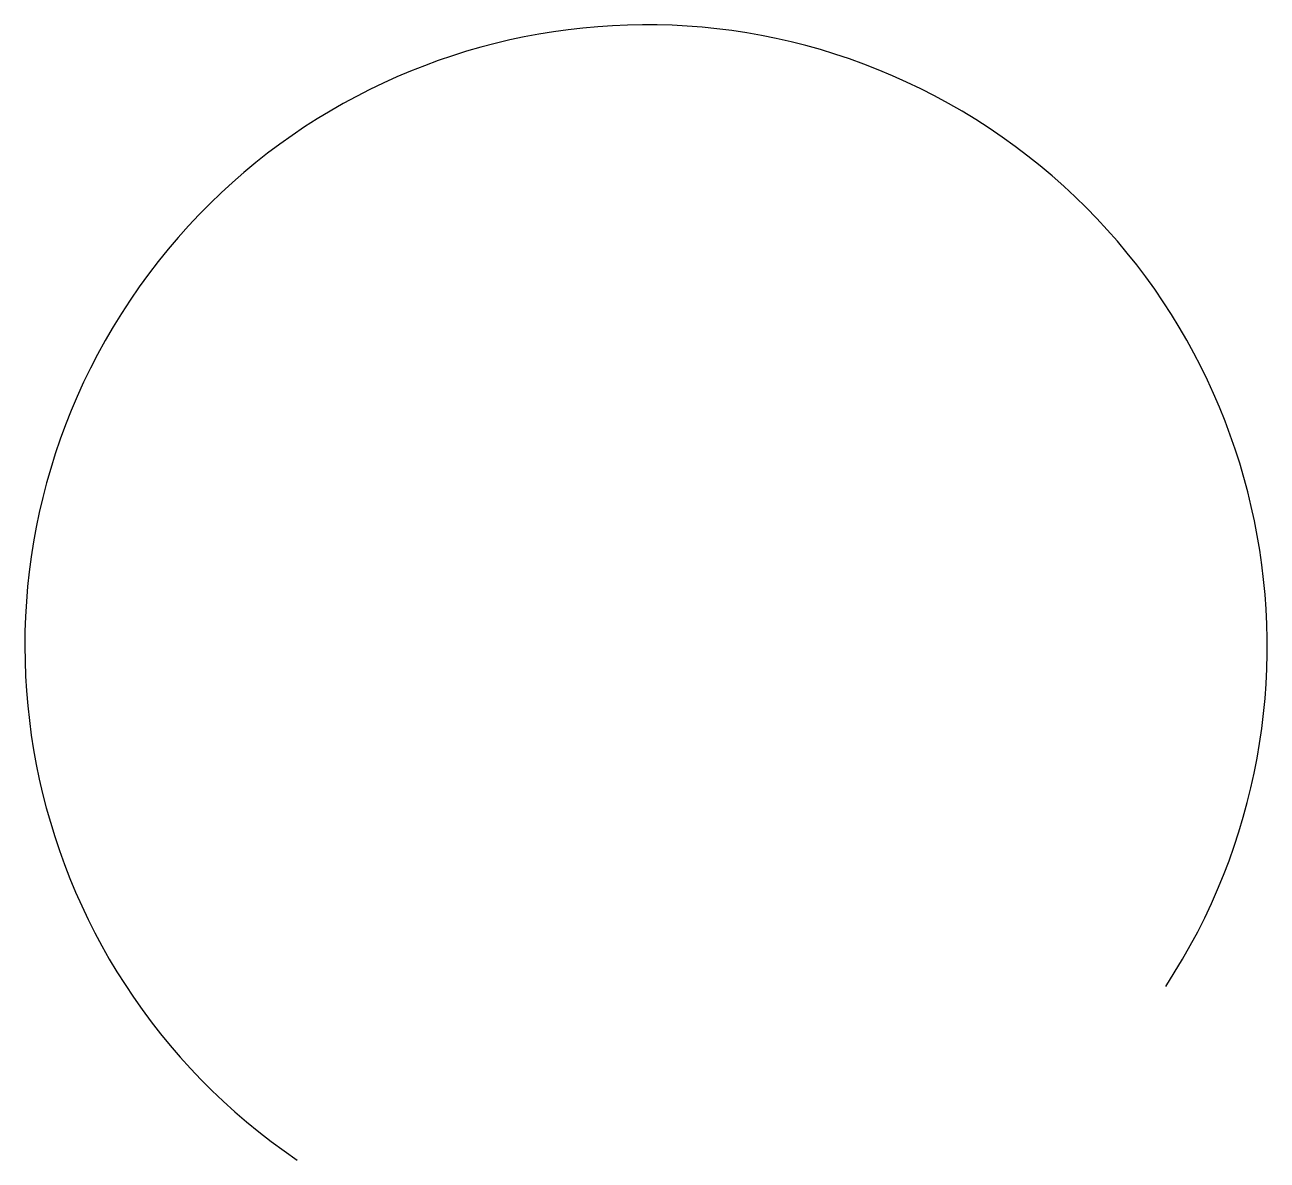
# Model space of a CAD drawing. Header units: millimetres. Extents: x 7.9 to 22.2, y 4 to 17.1.
import ezdxf

# ---------------------------------------------------------------- set-up
doc = ezdxf.new("R2010")
doc.units = ezdxf.units.MM
doc.layers.get('0').update_dxf_attribs({"lineweight": 25, "true_color": 0xffffff})

msp = doc.modelspace()

# ---------------------------------------------------------------- linework, layer by layer
msp.add_arc((15.017, 9.917), 7.151, 326.7914, 235.8285)

doc.saveas('drawing.dxf')
